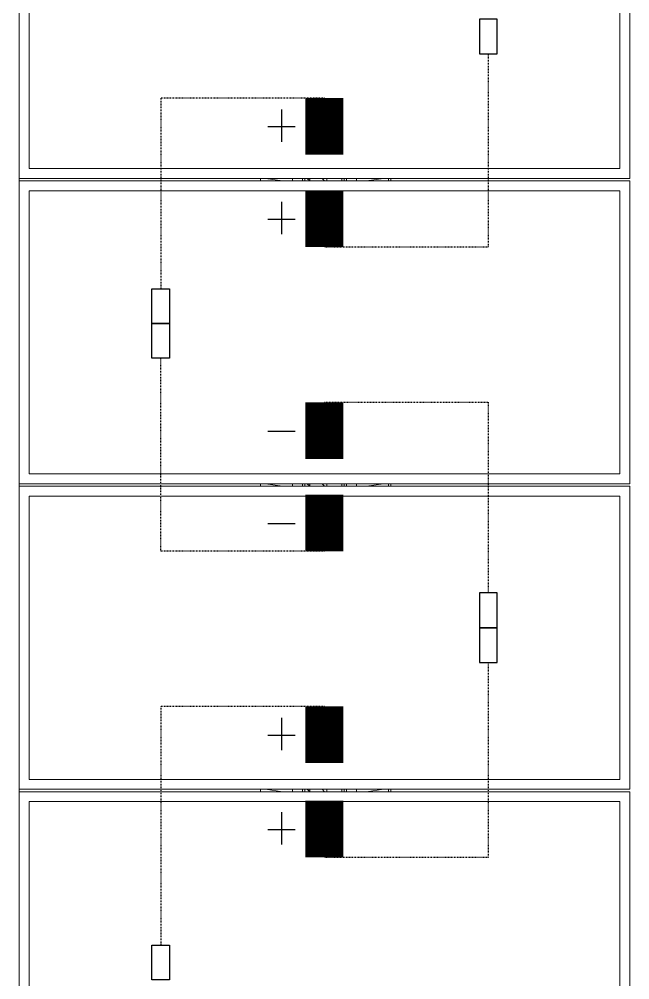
# Model space of a CAD drawing. Header units: feet. Extents: x -13743 to 68376, y -48 to 67763.
# Drawn here: x 6884.6 to 6964.9, y 64370.2 to 64496.5 of the extents above; entities that cross this region are included whole.
import ezdxf

# ---------------------------------------------------------------- set-up
doc = ezdxf.new("R2010")
doc.units = ezdxf.units.FT
doc.header["$MEASUREMENT"] = 0
doc.linetypes.add('HIDDEN', pattern=[0.375, 0.25, -0.125])
for name, color, linetype in [('E-HARN-COMP', 8, 'Continuous'), ('E-TRNK-CABL-NEG', 6, 'HIDDEN'), ('E-TRUNK-CABLE-POS', 6, 'HIDDEN'), ('Polarity-Text', 7, 'Continuous')]:
    doc.layers.add(name, color=color, linetype=linetype)

# ---------------------------------------------------------------- blocks, each defined once
blk = doc.blocks.new('A$C47dfd34d')
at = {"lineweight": 5}
for points in [[(4.0715, 0.41332), (2.21824, 0.41332)], [(2.62823, 0.23499), (2.62989, 0.24666), (2.62989, 0.24332)], [(2.83488, 0.23499), (2.83655, 0.24666), (2.83655, 0.24332)], [(3.04154, 0.24666), (3.04154, 0.24332)], [(3.04321, 0.24666), (3.04154, 0.23499)], [(2.62823, 0.22832), (2.62989, 0.22832)], [(2.83488, 0.22832), (2.83655, 0.22832)], [(3.04154, 0.22832), (3.04321, 0.22832)], [(2.62989, 0.22166), (2.62823, 0.22166)], [(2.83655, 0.22166), (2.83488, 0.22166)], [(3.04321, 0.22166), (3.04154, 0.22166)], [(2.62823, 0.21999), (2.62989, 0.21999)], [(2.62989, 0.21666), (2.62823, 0.21666), (2.62989, 0.21832)], [(2.83488, 0.21999), (2.83655, 0.21999)], [(2.83655, 0.21666), (2.83488, 0.21666), (2.83655, 0.21832)], [(3.04154, 0.21999), (3.04321, 0.21999)], [(3.04321, 0.21666), (3.04154, 0.21666), (3.04321, 0.21832)], [(2.62823, 0.20666), (2.62989, 0.20832)], [(2.83488, 0.20666), (2.83655, 0.20832)], [(3.04154, 0.20666), (3.04321, 0.20832)], [(2.62989, 0.20499), (2.62823, 0.20499)], [(2.83655, 0.20499), (2.83488, 0.20499)], [(3.04321, 0.20499), (3.04154, 0.20499)], [(2.62823, 0.19499), (2.62989, 0.19499)], [(2.83488, 0.19499), (2.83655, 0.19499)], [(3.04154, 0.19499), (3.04321, 0.19499)], [(2.62989, 0.19333), (2.62823, 0.19333)], [(2.62823, 0.19166), (2.62989, 0.19166)], [(2.83655, 0.19333), (2.83488, 0.19333)], [(2.83488, 0.19166), (2.83655, 0.19166)], [(3.04321, 0.19333), (3.04154, 0.19333)], [(3.04154, 0.19166), (3.04321, 0.19166)], [(2.62989, 0.18499), (2.62823, 0.18499)], [(2.83655, 0.18499), (2.83488, 0.18499)], [(3.04321, 0.18499), (3.04154, 0.18499)], [(2.62989, 0.16999), (2.62989, 0.16666), (2.62823, 0.17833)], [(2.83655, 0.16999), (2.83655, 0.16666), (2.83488, 0.17833)], [(3.04154, 0.17833), (3.04321, 0.16666)], [(3.04154, 0.16999), (3.04154, 0.16666)], [(2.62823, 0.16333), (2.62989, 0.16333)], [(2.62989, 0.16666), (2.62989, 0.16666)], [(2.83488, 0.16333), (2.83655, 0.16333)], [(2.83655, 0.16666), (2.83655, 0.16666)], [(3.04154, 0.16666), (3.04154, 0.16666)], [(3.04154, 0.16333), (3.04321, 0.16333)], [(2.62823, 0.16166), (2.62989, 0.16166)], [(2.83488, 0.16166), (2.83655, 0.16166)], [(3.04154, 0.16166), (3.04321, 0.16166)]]:
    blk.add_lwpolyline(points, dxfattribs=at)
for points in [[(2.4249, 0.41332), (2.4249, 0), (2.62823, 0), (2.62823, 0.41332)], [(2.83488, 0.41332), (2.83488, 0), (2.62989, 0), (2.62989, 0.41332)], [(2.83655, 0.41332), (3.04154, 0.41332), (3.04154, 0), (2.83655, 0)], [(3.04321, 0.41332), (3.2482, 0.41332), (3.2482, 0), (3.04321, 0)], [(2.62156, 0.40665), (2.62156, 0.00667), (2.43157, 0.00667), (2.43157, 0.40665)], [(2.63656, 0.40665), (2.82822, 0.40665), (2.82822, 0.00667), (2.63656, 0.00667)], [(2.84322, 0.40665), (2.84322, 0.00667), (3.03488, 0.00667), (3.03488, 0.40665)], [(3.04988, 0.40665), (3.04988, 0.00667), (3.23987, 0.00667), (3.23987, 0.40665)], [(2.62989, 0.24999), (2.62823, 0.24999)], [(2.83655, 0.24999), (2.83488, 0.24999)], [(3.04321, 0.24999), (3.04154, 0.24999)]]:
    blk.add_lwpolyline(points, close=True, dxfattribs=at)

msp = doc.modelspace()

# ---------------------------------------------------------------- linework, layer by layer
at = {"layer": 'E-HARN-COMP'}
for points in [[(6947.46, 64496.45), (6945.13, 64496.45), (6945.13, 64491.89), (6947.46, 64491.89)], [(6902.06, 64461.01), (6904.39, 64461.01), (6904.39, 64456.45), (6902.06, 64456.45)], [(6902.06, 64456.45), (6904.39, 64456.45), (6904.39, 64451.89), (6902.06, 64451.89)], [(6947.46, 64421.02), (6945.13, 64421.02), (6945.13, 64416.45), (6947.46, 64416.45)], [(6947.46, 64416.45), (6945.13, 64416.45), (6945.13, 64411.89), (6947.46, 64411.89)], [(6902.06, 64374.72), (6904.39, 64374.72), (6904.39, 64370.16), (6902.06, 64370.16)]]:
    msp.add_lwpolyline(points, close=True, dxfattribs=at)
at = {"layer": 'E-HARN-COMP', "const_width": 5}
for points in [[(6924.76, 64486.09), (6924.76, 64478.64)], [(6924.76, 64466.49), (6924.76, 64473.95)], [(6924.76, 64446.09), (6924.76, 64438.63)], [(6924.76, 64426.5), (6924.76, 64433.95)], [(6924.76, 64406.09), (6924.76, 64398.64)], [(6924.76, 64386.24), (6924.76, 64393.69)]]:
    msp.add_lwpolyline(points, dxfattribs=at)
at = {"layer": 'E-TRNK-CABL-NEG', "ltscale": 0.1}
for points in [[(6924.76, 64426.5), (6903.23, 64426.5), (6903.23, 64451.89)], [(6924.76, 64446.09), (6946.3, 64446.09), (6946.3, 64421.02)]]:
    msp.add_lwpolyline(points, dxfattribs=at)
at = {"layer": 'E-TRUNK-CABLE-POS', "ltscale": 0.1}
for points in [[(6946.3, 64491.89), (6946.3, 64466.5), (6924.76, 64466.5)], [(6924.76, 64486.09), (6903.23, 64486.09), (6903.23, 64461.02)], [(6946.3, 64411.89), (6946.3, 64386.24), (6924.76, 64386.24)], [(6924.76, 64406.09), (6903.23, 64406.09), (6903.23, 64374.72)]]:
    msp.add_lwpolyline(points, dxfattribs=at)
at = {"layer": 'Polarity-Text'}
for p, q in [((6919.11, 64484.6), (6919.11, 64480.33)), ((6917.3, 64482.33), (6920.92, 64482.33)), ((6919.11, 64472.46), (6919.11, 64468.19)), ((6917.3, 64470.18), (6920.92, 64470.18)), ((6917.3, 64442.28), (6920.92, 64442.28)), ((6917.3, 64430.15), (6920.92, 64430.15)), ((6919.11, 64404.6), (6919.11, 64400.33)), ((6917.3, 64402.33), (6920.92, 64402.33)), ((6919.11, 64392.21), (6919.11, 64387.93)), ((6917.3, 64389.93), (6920.92, 64389.93))]:
    msp.add_line(p, q, dxfattribs=at)

# ---------------------------------------------------------------- block references
at = {"xscale": 194.318304, "yscale": 194.318304, "zscale": 194.318304, "rotation": 90}
msp.add_blockref('A$C47dfd34d', (6964.92, 63884.17), dxfattribs=at)

doc.saveas('drawing.dxf')
